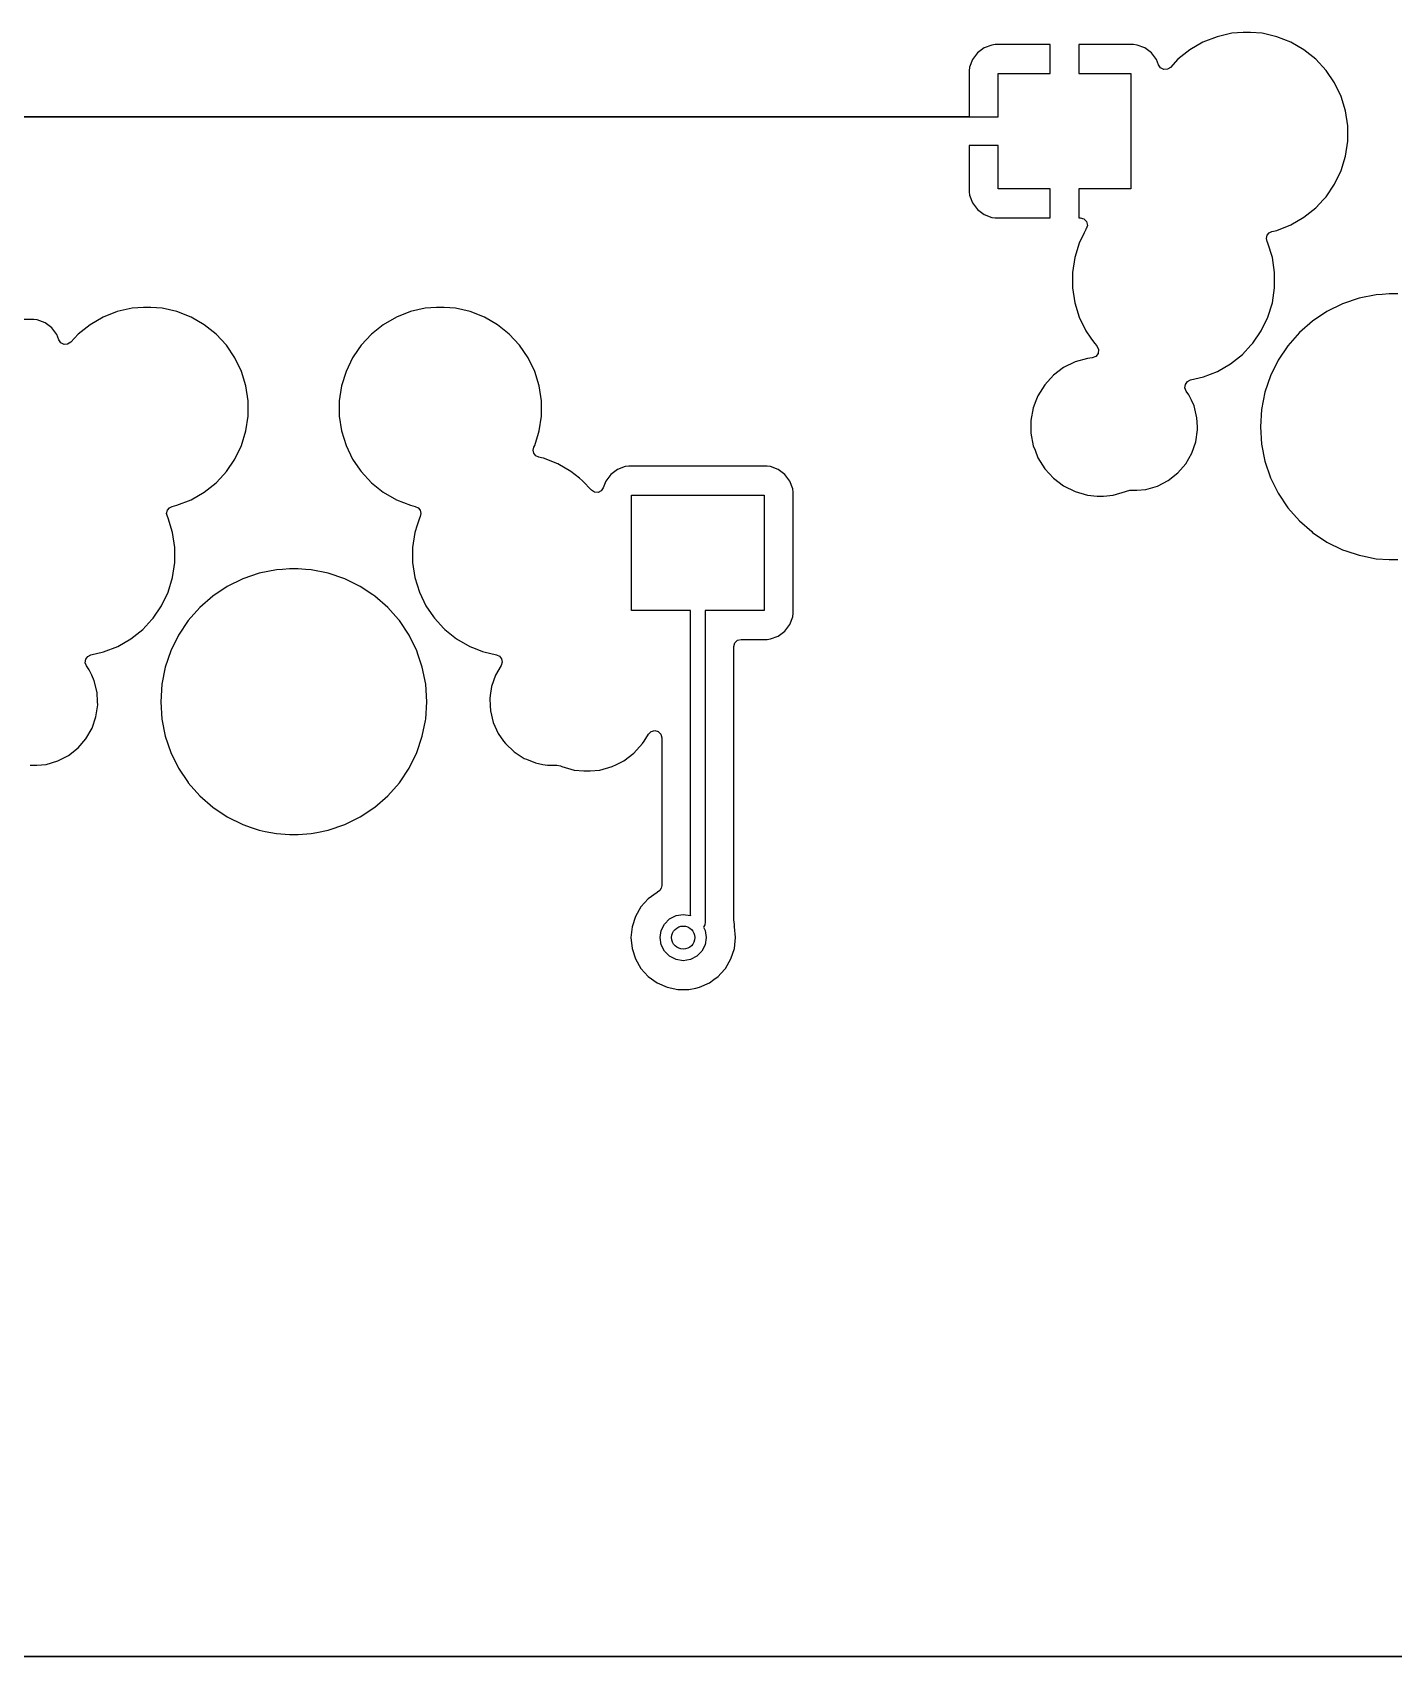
# Model space of a CAD drawing. Extents: x 144.2 to 239.5, y -132.7 to -33.4.
# Drawn here: x 168.31 to 191.88, y -102.37 to -74.24 of the extents above; entities that cross this region are included whole.
import ezdxf

# ---------------------------------------------------------------- set-up
doc = ezdxf.new("R2010")
doc.units = 0
doc.layers.add('BLACK', color=7, linetype='CONTINUOUS')

msp = doc.modelspace()

# ---------------------------------------------------------------- linework, layer by layer
at = {"layer": 'BLACK', "linetype": 'CONTINUOUS'}
for p, q in [((189.08, -74.2502), (188.825, -74.3086)), ((189.277, -74.2355), (189.08, -74.2502)), ((189.407, -74.2355), (189.277, -74.2355)), ((189.277, -74.2355), (189.277, -74.2355)), ((189.604, -74.2502), (189.407, -74.2355)), ((189.407, -74.2355), (189.407, -74.2355)), ((189.859, -74.3086), (189.604, -74.2502)), ((184.79, -74.5026), (184.675, -74.5888)), ((184.925, -74.4524), (184.79, -74.5026)), ((184.984, -74.446), (184.925, -74.4524)), ((185.932, -74.446), (184.984, -74.446)), ((185.932, -74.946), (185.932, -74.446)), ((187.38, -74.446), (186.432, -74.446)), ((186.432, -74.446), (186.432, -74.946)), ((187.439, -74.4524), (187.38, -74.446)), ((187.574, -74.5026), (187.439, -74.4524)), ((187.689, -74.5888), (187.574, -74.5026)), ((188.353, -74.5356), (188.148, -74.6992)), ((188.58, -74.4044), (188.353, -74.5356)), ((188.825, -74.3086), (188.58, -74.4044)), ((190.104, -74.4044), (189.859, -74.3086)), ((190.331, -74.5356), (190.104, -74.4044)), ((190.536, -74.6992), (190.331, -74.5356)), ((190.331, -74.5356), (190.331, -74.5356)), ((184.589, -74.7039), (184.538, -74.8386)), ((184.675, -74.5888), (184.589, -74.7039)), ((187.775, -74.7039), (187.689, -74.5888)), ((187.811, -74.7986), (187.775, -74.7039)), ((187.847, -74.8497), (187.811, -74.7986)), ((188.148, -74.6992), (188.018, -74.8396)), ((190.714, -74.8915), (190.536, -74.6992)), ((190.536, -74.6992), (190.536, -74.6992)), ((190.536, -74.6992), (190.536, -74.6992)), ((184.538, -74.8386), (184.532, -74.8982)), ((184.532, -74.8982), (184.532, -75.696)), ((185.032, -75.696), (185.032, -74.946)), ((185.032, -74.946), (185.932, -74.946)), ((186.432, -74.946), (187.332, -74.946)), ((187.332, -74.946), (187.332, -76.946)), ((187.903, -74.8769), (187.847, -74.8497)), ((187.965, -74.8732), (187.903, -74.8769)), ((188.018, -74.8396), (187.965, -74.8732)), ((190.862, -75.1083), (190.714, -74.8915)), ((190.714, -74.8915), (190.714, -74.8915)), ((190.714, -74.8915), (190.714, -74.8915)), ((190.976, -75.3447), (190.862, -75.1083)), ((191.053, -75.5954), (190.976, -75.3447)), ((191.093, -75.8548), (191.053, -75.5954)), ((158.049, -75.696), (184.532, -75.696)), ((184.532, -75.696), (158.049, -75.696)), ((184.532, -75.696), (185.032, -75.696)), ((191.093, -76.1172), (191.093, -75.8548)), ((185.032, -76.196), (184.532, -76.196)), ((184.532, -76.196), (184.532, -76.9938)), ((185.032, -76.946), (185.032, -76.196)), ((191.053, -76.3766), (191.093, -76.1172)), ((190.976, -76.6273), (191.053, -76.3766)), ((190.862, -76.8637), (190.976, -76.6273)), ((184.532, -76.9938), (184.538, -77.0534)), ((184.538, -77.0534), (184.589, -77.1881)), ((185.932, -76.946), (185.032, -76.946)), ((185.932, -77.446), (185.932, -76.946)), ((187.332, -76.946), (186.432, -76.946)), ((186.432, -76.946), (186.432, -77.446)), ((190.67, -77.1285), (190.714, -77.0805)), ((190.714, -77.0805), (190.862, -76.8637)), ((190.714, -77.0805), (190.714, -77.0805)), ((190.714, -77.0805), (190.714, -77.0805)), ((184.589, -77.1881), (184.675, -77.3032)), ((184.675, -77.3032), (184.79, -77.3894)), ((190.331, -77.4364), (190.536, -77.2728)), ((190.536, -77.2728), (190.67, -77.1285)), ((184.79, -77.3894), (184.925, -77.4396)), ((184.925, -77.4396), (184.984, -77.446)), ((184.984, -77.446), (185.932, -77.446)), ((186.432, -77.446), (186.455, -77.446)), ((186.455, -77.446), (186.519, -77.4638)), ((186.519, -77.4638), (186.565, -77.5121)), ((186.552, -77.6483), (186.524, -77.7062)), ((186.554, -77.6455), (186.552, -77.6483)), ((186.558, -77.6399), (186.554, -77.6455)), ((186.579, -77.577), (186.558, -77.6399)), ((186.565, -77.5121), (186.579, -77.577)), ((189.859, -77.6634), (190.104, -77.5676)), ((190.104, -77.5676), (190.331, -77.4364)), ((186.438, -77.8847), (186.361, -78.1354)), ((186.524, -77.7062), (186.438, -77.8847)), ((189.68, -77.8032), (189.693, -77.7494)), ((189.693, -77.857), (189.68, -77.8032)), ((189.693, -77.7494), (189.727, -77.7062)), ((189.706, -77.8847), (189.693, -77.857)), ((189.783, -78.1354), (189.706, -77.8847)), ((189.727, -77.7062), (189.777, -77.6823)), ((189.777, -77.6823), (189.859, -77.6634)), ((186.361, -78.1354), (186.321, -78.3948)), ((189.822, -78.3948), (189.783, -78.1354)), ((186.321, -78.3948), (186.321, -78.6572)), ((189.822, -78.6572), (189.822, -78.3948)), ((186.321, -78.6572), (186.361, -78.9166)), ((189.783, -78.9166), (189.822, -78.6572)), ((191.686, -78.7734), (191.581, -78.7803)), ((191.807, -78.7655), (191.686, -78.7734)), ((191.957, -78.7655), (191.807, -78.7655)), ((170.03, -79.0127), (169.775, -79.0711)), ((170.227, -78.998), (170.03, -79.0127)), ((170.357, -78.998), (170.227, -78.998)), ((170.227, -78.998), (170.227, -78.998)), ((170.554, -79.0127), (170.357, -78.998)), ((170.357, -78.998), (170.357, -78.998)), ((170.809, -79.0711), (170.554, -79.0127)), ((175.11, -79.0127), (174.855, -79.0711)), ((175.307, -78.998), (175.11, -79.0127)), ((175.437, -78.998), (175.307, -78.998)), ((175.307, -78.998), (175.307, -78.998)), ((175.634, -79.0127), (175.437, -78.998)), ((175.437, -78.998), (175.437, -78.998)), ((175.889, -79.0711), (175.634, -79.0127)), ((186.361, -78.9166), (186.438, -79.1673)), ((189.706, -79.1673), (189.783, -78.9166)), ((191, -78.9361), (190.729, -79.0694)), ((191.285, -78.8391), (191, -78.9361)), ((191.581, -78.7803), (191.285, -78.8391)), ((168.33, -79.2085), (167.382, -79.2085)), ((168.389, -79.2149), (168.33, -79.2085)), ((168.524, -79.2651), (168.389, -79.2149)), ((168.639, -79.3513), (168.524, -79.2651)), ((169.303, -79.2981), (169.098, -79.4617)), ((169.53, -79.1669), (169.303, -79.2981)), ((169.775, -79.0711), (169.53, -79.1669)), ((171.054, -79.1669), (170.809, -79.0711)), ((171.054, -79.1673), (171.054, -79.1669)), ((171.054, -79.1669), (171.054, -79.1669)), ((171.054, -79.1669), (171.054, -79.1669)), ((171.281, -79.2981), (171.054, -79.1673)), ((171.486, -79.4617), (171.281, -79.2981)), ((171.281, -79.2981), (171.281, -79.2981)), ((174.383, -79.2981), (174.178, -79.4617)), ((174.61, -79.1669), (174.383, -79.2981)), ((174.855, -79.0711), (174.61, -79.1669)), ((176.134, -79.1669), (175.889, -79.0711)), ((176.134, -79.1673), (176.134, -79.1669)), ((176.134, -79.1669), (176.134, -79.1669)), ((176.134, -79.1669), (176.134, -79.1669)), ((176.361, -79.2981), (176.134, -79.1673)), ((176.566, -79.4617), (176.361, -79.2981)), ((176.361, -79.2981), (176.361, -79.2981)), ((186.438, -79.1673), (186.552, -79.4037)), ((189.592, -79.4037), (189.706, -79.1673)), ((190.479, -79.237), (190.252, -79.4358)), ((190.729, -79.0694), (190.479, -79.237)), ((168.725, -79.4664), (168.639, -79.3513)), ((168.761, -79.5611), (168.725, -79.4664)), ((168.797, -79.6122), (168.761, -79.5611)), ((168.853, -79.6394), (168.797, -79.6122)), ((168.968, -79.6021), (168.915, -79.6357)), ((169.098, -79.4617), (168.968, -79.6021)), ((171.664, -79.654), (171.486, -79.4617)), ((171.486, -79.4617), (171.486, -79.4617)), ((171.486, -79.4617), (171.486, -79.4617)), ((174.178, -79.4617), (174, -79.654)), ((176.744, -79.654), (176.566, -79.4617)), ((176.566, -79.4617), (176.566, -79.4617)), ((176.566, -79.4617), (176.566, -79.4617)), ((186.552, -79.4037), (186.641, -79.5339)), ((186.641, -79.5339), (186.7, -79.6205)), ((186.7, -79.6205), (186.741, -79.6655)), ((189.413, -79.654), (189.444, -79.6205)), ((189.444, -79.6205), (189.592, -79.4037)), ((189.444, -79.6205), (189.444, -79.6205)), ((189.444, -79.6205), (189.444, -79.6205)), ((190.252, -79.4358), (190.053, -79.6625)), ((168.915, -79.6357), (168.853, -79.6394)), ((171.812, -79.8708), (171.664, -79.654)), ((171.664, -79.654), (171.664, -79.654)), ((171.664, -79.654), (171.664, -79.654)), ((171.926, -80.1072), (171.812, -79.8708)), ((173.852, -79.8708), (173.738, -80.1072)), ((173.95, -79.7263), (173.852, -79.8708)), ((174, -79.654), (173.95, -79.7263)), ((176.892, -79.8708), (176.744, -79.654)), ((176.744, -79.654), (176.744, -79.654)), ((176.744, -79.654), (176.744, -79.654)), ((177.006, -80.1072), (176.892, -79.8708)), ((186.58, -79.8809), (186.366, -79.9418)), ((186.662, -79.8733), (186.58, -79.8809)), ((186.725, -79.8487), (186.662, -79.8733)), ((186.766, -79.7942), (186.725, -79.8487)), ((186.741, -79.6655), (186.772, -79.7263)), ((186.772, -79.7263), (186.766, -79.7942)), ((189.061, -79.9764), (189.266, -79.8128)), ((189.266, -79.8128), (189.413, -79.654)), ((190.053, -79.6625), (189.885, -79.9133)), ((172.003, -80.3579), (171.926, -80.1072)), ((173.738, -80.1072), (173.661, -80.3579)), ((177.083, -80.3579), (177.006, -80.1072)), ((185.99, -80.175), (185.84, -80.3394)), ((186.167, -80.0409), (185.99, -80.175)), ((186.366, -79.9418), (186.167, -80.0409)), ((188.589, -80.2034), (188.834, -80.1076)), ((188.834, -80.1076), (189.061, -79.9764)), ((189.885, -79.9133), (189.752, -80.1837)), ((172.042, -80.6173), (172.003, -80.3579)), ((173.661, -80.3579), (173.621, -80.6173)), ((177.123, -80.6173), (177.083, -80.3579)), ((185.84, -80.3394), (185.723, -80.5286)), ((188.27, -80.3911), (188.278, -80.3312)), ((188.292, -80.4473), (188.27, -80.3911)), ((188.278, -80.3312), (188.312, -80.2818)), ((188.339, -80.5132), (188.292, -80.4473)), ((188.312, -80.2818), (188.366, -80.2545)), ((188.366, -80.2545), (188.589, -80.2034)), ((189.752, -80.1837), (189.655, -80.4693)), ((172.042, -80.8797), (172.042, -80.6173)), ((173.621, -80.6173), (173.621, -80.8797)), ((177.123, -80.8797), (177.123, -80.6173)), ((185.642, -80.7361), (185.601, -80.9548)), ((185.688, -80.6173), (185.642, -80.7361)), ((185.723, -80.5286), (185.688, -80.6173)), ((188.339, -80.5133), (188.339, -80.5132)), ((188.339, -80.5132), (188.339, -80.5132)), ((188.382, -80.6068), (188.339, -80.5133)), ((188.427, -80.7044), (188.382, -80.6068)), ((188.476, -80.9087), (188.427, -80.7044)), ((189.655, -80.4693), (189.596, -80.7651)), ((172.003, -81.1391), (172.042, -80.8797)), ((173.621, -80.8797), (173.661, -81.1391)), ((177.083, -81.1391), (177.123, -80.8797)), ((185.601, -80.9548), (185.601, -81.1772)), ((188.484, -81.066), (188.476, -80.9087)), ((189.596, -80.7651), (189.577, -81.066)), ((171.926, -81.3898), (172.003, -81.1391)), ((173.661, -81.1391), (173.738, -81.3898)), ((177.006, -81.3898), (177.072, -81.1772)), ((177.072, -81.1772), (177.083, -81.1391)), ((185.601, -81.1772), (185.642, -81.3959)), ((188.456, -81.3266), (188.486, -81.1186)), ((188.486, -81.1186), (188.484, -81.066)), ((189.577, -81.066), (189.596, -81.3669)), ((171.812, -81.6262), (171.926, -81.3898)), ((173.738, -81.3898), (173.852, -81.6262)), ((176.98, -81.4713), (176.993, -81.4175)), ((176.993, -81.5251), (176.98, -81.4713)), ((176.993, -81.4175), (177.006, -81.3898)), ((177.027, -81.5683), (176.993, -81.5251)), ((177.077, -81.5922), (177.027, -81.5683)), ((185.642, -81.3959), (185.672, -81.4713)), ((185.672, -81.4713), (185.723, -81.6034)), ((188.283, -81.7073), (188.388, -81.5252)), ((188.388, -81.5252), (188.456, -81.3266)), ((189.596, -81.3669), (189.655, -81.6627)), ((171.62, -81.891), (171.664, -81.843)), ((171.664, -81.843), (171.812, -81.6262)), ((171.664, -81.843), (171.664, -81.843)), ((171.664, -81.843), (171.664, -81.843)), ((173.852, -81.6262), (173.981, -81.8159)), ((173.981, -81.8159), (174, -81.843)), ((174, -81.843), (174.178, -82.0353)), ((177.123, -81.6027), (177.077, -81.5922)), ((177.159, -81.6111), (177.123, -81.6027)), ((177.404, -81.7069), (177.159, -81.6111)), ((177.159, -81.6111), (177.159, -81.6111)), ((177.159, -81.6111), (177.159, -81.6111)), ((177.404, -81.7073), (177.404, -81.7069)), ((177.404, -81.7069), (177.404, -81.7069)), ((177.404, -81.7069), (177.404, -81.7069)), ((177.631, -81.8381), (177.404, -81.7073)), ((177.78, -81.957), (177.631, -81.8381)), ((178.44, -81.8047), (178.324, -81.891)), ((178.575, -81.7544), (178.44, -81.8047)), ((178.634, -81.748), (178.575, -81.7544)), ((181.03, -81.748), (178.634, -81.748)), ((181.089, -81.7544), (181.03, -81.748)), ((181.03, -81.748), (181.03, -81.748)), ((181.224, -81.8047), (181.089, -81.7544)), ((181.34, -81.891), (181.224, -81.8047)), ((185.723, -81.6034), (185.84, -81.7926)), ((185.84, -81.7926), (185.99, -81.957)), ((187.98, -81.996), (188.145, -81.8661)), ((188.145, -81.8661), (188.283, -81.7073)), ((189.655, -81.6627), (189.752, -81.9483)), ((171.281, -82.1989), (171.486, -82.0353)), ((171.486, -82.0353), (171.62, -81.891)), ((174.178, -82.0353), (174.178, -82.0353)), ((174.178, -82.0353), (174.383, -82.1989)), ((177.836, -82.0017), (177.78, -81.957)), ((177.987, -82.1647), (177.836, -82.0017)), ((178.194, -82.1237), (178.158, -82.1749)), ((178.238, -82.0062), (178.194, -82.1237)), ((178.324, -81.891), (178.238, -82.0062)), ((181.426, -82.0062), (181.34, -81.891)), ((181.476, -82.141), (181.426, -82.0062)), ((181.482, -82.2006), (181.476, -82.141)), ((185.99, -81.957), (186.167, -82.0911)), ((186.167, -82.0911), (186.366, -82.1902)), ((187.434, -82.1665), (187.591, -82.1515)), ((187.591, -82.1515), (187.793, -82.0923)), ((187.793, -82.0923), (187.98, -81.996)), ((189.752, -81.9483), (189.885, -82.2187)), ((170.727, -82.4448), (170.809, -82.4259)), ((170.809, -82.4259), (171.054, -82.3301)), ((171.054, -82.3301), (171.281, -82.1989)), ((174.383, -82.1989), (174.61, -82.3301)), ((174.61, -82.3301), (174.855, -82.4259)), ((174.855, -82.4259), (174.937, -82.4448)), ((178.04, -82.1984), (177.987, -82.1647)), ((178.102, -82.202), (178.04, -82.1984)), ((178.158, -82.1749), (178.102, -82.202)), ((178.682, -84.2485), (178.682, -82.2485)), ((178.682, -82.2485), (180.982, -82.2485)), ((180.982, -82.2485), (180.982, -84.2485)), ((181.482, -84.2964), (181.482, -82.2006)), ((186.366, -82.1902), (186.58, -82.2511)), ((186.58, -82.2511), (186.746, -82.2665)), ((186.746, -82.2665), (186.746, -82.2665)), ((186.746, -82.2665), (186.858, -82.2665)), ((186.858, -82.2665), (187.024, -82.2511)), ((186.858, -82.2665), (186.858, -82.2665)), ((187.024, -82.2511), (187.238, -82.1902)), ((187.238, -82.1902), (187.259, -82.1795)), ((187.259, -82.1795), (187.314, -82.1665)), ((187.314, -82.1665), (187.434, -82.1665)), ((187.434, -82.1665), (187.434, -82.1665)), ((189.885, -82.2187), (190.052, -82.4687)), ((170.63, -82.5657), (170.643, -82.5119)), ((170.643, -82.6195), (170.63, -82.5657)), ((170.643, -82.5119), (170.677, -82.4687)), ((170.656, -82.6472), (170.643, -82.6195)), ((170.733, -82.8979), (170.656, -82.6472)), ((170.677, -82.4687), (170.727, -82.4448)), ((174.937, -82.4448), (174.987, -82.4687)), ((175.008, -82.6472), (174.97, -82.7687)), ((174.987, -82.4687), (175.021, -82.5119)), ((175.021, -82.6195), (175.008, -82.6472)), ((175.021, -82.5119), (175.034, -82.5657)), ((175.034, -82.5657), (175.021, -82.6195)), ((190.052, -82.4687), (190.053, -82.4695)), ((190.053, -82.4695), (190.252, -82.6962)), ((190.252, -82.6962), (190.465, -82.883)), ((170.772, -83.1573), (170.733, -82.8979)), ((174.931, -82.8979), (174.891, -83.1573)), ((174.97, -82.7687), (174.931, -82.8979)), ((190.465, -82.883), (190.479, -82.895)), ((190.479, -82.895), (190.729, -83.0626)), ((170.772, -83.4197), (170.772, -83.1573)), ((174.891, -83.1573), (174.891, -83.4197)), ((190.729, -83.0626), (191, -83.1959)), ((191, -83.1959), (191.057, -83.2153)), ((191.057, -83.2153), (191.285, -83.2929)), ((170.733, -83.6791), (170.772, -83.4197)), ((172.531, -83.5428), (172.235, -83.6016)), ((172.636, -83.5359), (172.531, -83.5428)), ((172.757, -83.528), (172.636, -83.5359)), ((172.907, -83.528), (172.757, -83.528)), ((173.036, -83.5364), (172.907, -83.528)), ((173.133, -83.5428), (173.036, -83.5364)), ((173.429, -83.6016), (173.133, -83.5428)), ((174.891, -83.4197), (174.931, -83.6791)), ((191.285, -83.2929), (191.345, -83.3048)), ((191.345, -83.3048), (191.581, -83.3517)), ((191.581, -83.3517), (191.581, -83.3517)), ((191.581, -83.3517), (191.581, -83.3517)), ((191.581, -83.3517), (191.807, -83.3665)), ((191.807, -83.3665), (191.957, -83.3665)), ((170.656, -83.9298), (170.733, -83.6791)), ((171.679, -83.8319), (171.429, -83.9995)), ((171.95, -83.6986), (171.679, -83.8319)), ((172.235, -83.6016), (171.95, -83.6986)), ((173.714, -83.6986), (173.429, -83.6016)), ((173.985, -83.8319), (173.714, -83.6986)), ((174.202, -83.9774), (173.985, -83.8319)), ((174.931, -83.6791), (175.008, -83.9298)), ((170.542, -84.1662), (170.656, -83.9298)), ((171.429, -83.9995), (171.202, -84.1983)), ((174.235, -83.9995), (174.202, -83.9774)), ((174.462, -84.1983), (174.235, -83.9995)), ((175.008, -83.9298), (175.122, -84.1662)), ((170.372, -84.4072), (170.394, -84.383)), ((170.394, -84.383), (170.542, -84.1662)), ((170.394, -84.383), (170.394, -84.383)), ((170.394, -84.383), (170.394, -84.383)), ((171.202, -84.1983), (171.003, -84.425)), ((174.645, -84.4072), (174.462, -84.1983)), ((175.122, -84.1662), (175.251, -84.356)), ((175.251, -84.356), (175.27, -84.383)), ((175.27, -84.383), (175.434, -84.5598)), ((179.707, -84.2485), (178.682, -84.2485)), ((179.707, -89.5383), (179.707, -84.2485)), ((180.982, -84.2485), (179.957, -84.2485)), ((179.957, -84.2485), (179.957, -89.662)), ((181.426, -84.4908), (181.476, -84.356)), ((181.476, -84.356), (181.482, -84.2964)), ((170.011, -84.7389), (170.216, -84.5753)), ((170.216, -84.5753), (170.372, -84.4072)), ((170.835, -84.6758), (170.702, -84.9462)), ((171.003, -84.425), (170.835, -84.6758)), ((174.661, -84.425), (174.645, -84.4072)), ((174.829, -84.6758), (174.661, -84.425)), ((174.962, -84.9462), (174.829, -84.6758)), ((175.434, -84.5598), (175.448, -84.5753)), ((175.448, -84.5753), (175.653, -84.7389)), ((181.224, -84.6923), (181.34, -84.606)), ((181.34, -84.606), (181.426, -84.4908)), ((169.316, -85.017), (169.539, -84.9659)), ((169.539, -84.9659), (169.784, -84.8701)), ((169.784, -84.8701), (170.011, -84.7389)), ((170.702, -84.9462), (170.605, -85.2318)), ((174.988, -85.0243), (174.962, -84.9462)), ((175.653, -84.7389), (175.88, -84.8701)), ((175.88, -84.8701), (175.974, -84.9069)), ((175.974, -84.9069), (176.101, -84.9565)), ((176.101, -84.9565), (176.125, -84.9659)), ((176.125, -84.9659), (176.345, -85.0162)), ((180.457, -84.873), (180.474, -84.811)), ((180.457, -85.9397), (180.457, -84.873)), ((180.474, -84.811), (180.519, -84.7656)), ((180.519, -84.7656), (180.582, -84.749)), ((180.582, -84.749), (181.03, -84.749)), ((181.03, -84.749), (181.089, -84.7426)), ((181.03, -84.749), (181.03, -84.749)), ((181.089, -84.7426), (181.224, -84.6923)), ((169.22, -85.1536), (169.228, -85.0937)), ((169.242, -85.2098), (169.22, -85.1536)), ((169.228, -85.0937), (169.262, -85.0443)), ((169.289, -85.2757), (169.242, -85.2098)), ((169.262, -85.0443), (169.316, -85.017)), ((170.605, -85.2318), (170.546, -85.5276)), ((175.059, -85.2318), (174.988, -85.0243)), ((175.118, -85.5276), (175.059, -85.2318)), ((176.425, -85.1991), (176.326, -85.3693)), ((176.345, -85.0162), (176.396, -85.0416)), ((176.396, -85.0416), (176.431, -85.0875)), ((176.441, -85.144), (176.425, -85.1991)), ((176.431, -85.0875), (176.441, -85.144)), ((169.289, -85.2758), (169.289, -85.2757)), ((169.332, -85.3693), (169.289, -85.2758)), ((169.289, -85.2758), (169.289, -85.2758)), ((169.377, -85.4669), (169.332, -85.3693)), ((169.426, -85.6712), (169.377, -85.4669)), ((170.546, -85.5276), (170.527, -85.8285)), ((175.137, -85.8285), (175.118, -85.5276)), ((176.326, -85.3693), (176.258, -85.5679)), ((169.434, -85.8285), (169.426, -85.6712)), ((176.236, -85.721), (176.228, -85.7759)), ((176.228, -85.7759), (176.234, -85.9016)), ((176.258, -85.5679), (176.236, -85.721)), ((169.338, -86.2877), (169.406, -86.0891)), ((169.406, -86.0891), (169.436, -85.8811)), ((169.436, -85.8811), (169.434, -85.8285)), ((170.527, -85.8285), (170.546, -86.1294)), ((175.118, -86.1294), (175.137, -85.8285)), ((176.234, -85.9016), (176.238, -85.9858)), ((176.238, -85.9858), (176.287, -86.1901)), ((180.457, -89.6267), (180.457, -85.9397)), ((169.233, -86.4698), (169.338, -86.2877)), ((170.546, -86.1294), (170.605, -86.4252)), ((175.059, -86.4252), (175.113, -86.1523)), ((175.113, -86.1523), (175.118, -86.1294)), ((175.118, -86.1294), (175.118, -86.1294)), ((175.118, -86.1294), (175.118, -86.1294)), ((176.287, -86.1901), (176.375, -86.3813)), ((178.977, -86.3888), (179.023, -86.3452)), ((179.023, -86.3452), (179.085, -86.3301)), ((179.085, -86.3301), (179.146, -86.3475)), ((179.146, -86.3475), (179.19, -86.3927)), ((168.93, -86.7585), (169.095, -86.6286)), ((169.095, -86.6286), (169.233, -86.4698)), ((170.605, -86.4252), (170.702, -86.7108)), ((174.962, -86.7108), (175.059, -86.4252)), ((176.375, -86.3813), (176.467, -86.5105)), ((176.467, -86.5105), (176.497, -86.5525)), ((176.497, -86.5525), (176.649, -86.6975)), ((178.724, -86.7195), (178.874, -86.5551)), ((178.874, -86.5551), (178.902, -86.5105)), ((178.902, -86.5105), (178.977, -86.3888)), ((179.19, -86.3927), (179.207, -86.4541)), ((179.207, -86.4541), (179.207, -89.0152)), ((168.264, -86.929), (168.384, -86.929)), ((168.384, -86.929), (168.541, -86.914)), ((168.384, -86.929), (168.384, -86.929)), ((168.541, -86.914), (168.743, -86.8548)), ((168.743, -86.8548), (168.93, -86.7585)), ((170.702, -86.7108), (170.835, -86.9812)), ((174.829, -86.9812), (174.962, -86.7108)), ((176.649, -86.6975), (176.683, -86.7195)), ((176.683, -86.7195), (176.825, -86.8111)), ((176.825, -86.8111), (176.865, -86.8268)), ((176.865, -86.8268), (177.021, -86.8892)), ((177.021, -86.8892), (177.149, -86.914)), ((177.149, -86.914), (177.227, -86.929)), ((177.227, -86.929), (177.227, -86.929)), ((177.227, -86.929), (177.384, -86.929)), ((177.384, -86.929), (177.386, -86.9288)), ((177.384, -86.929), (177.384, -86.929)), ((177.386, -86.9288), (177.387, -86.929)), ((177.387, -86.929), (177.39, -86.929)), ((177.39, -86.929), (177.39, -86.9296)), ((177.39, -86.9296), (177.453, -86.9413)), ((178.348, -86.9527), (178.425, -86.9144)), ((178.425, -86.9144), (178.547, -86.8536)), ((178.547, -86.8536), (178.724, -86.7195)), ((170.835, -86.9812), (171.002, -87.2312)), ((174.661, -87.232), (174.829, -86.9812)), ((177.453, -86.9413), (177.476, -86.9527)), ((177.476, -86.9527), (177.69, -87.0136)), ((177.69, -87.0136), (177.856, -87.029)), ((177.856, -87.029), (177.856, -87.029)), ((177.856, -87.029), (177.968, -87.029)), ((177.968, -87.029), (178.134, -87.0136)), ((177.968, -87.029), (177.968, -87.029)), ((178.134, -87.0136), (178.348, -86.9527)), ((171.002, -87.2312), (171.003, -87.232)), ((171.003, -87.232), (171.202, -87.4587)), ((171.202, -87.4587), (171.429, -87.6575)), ((174.235, -87.6575), (174.462, -87.4587)), ((174.462, -87.4587), (174.661, -87.232)), ((171.429, -87.6575), (171.429, -87.6575)), ((171.429, -87.6575), (171.679, -87.8251)), ((173.985, -87.8251), (174.235, -87.6575)), ((171.679, -87.8251), (171.95, -87.9584)), ((171.95, -87.9584), (172.093, -88.0069)), ((172.093, -88.0069), (172.235, -88.0554)), ((172.235, -88.0554), (172.335, -88.0752)), ((173.23, -88.095), (173.429, -88.0554)), ((173.429, -88.0554), (173.714, -87.9584)), ((173.714, -87.9584), (173.985, -87.8251)), ((172.335, -88.0752), (172.531, -88.1142)), ((172.531, -88.1142), (172.531, -88.1142)), ((172.531, -88.1142), (172.531, -88.1142)), ((172.531, -88.1142), (172.757, -88.129)), ((172.757, -88.129), (172.907, -88.129)), ((172.907, -88.129), (173.133, -88.1142)), ((172.907, -88.129), (172.907, -88.129)), ((173.133, -88.1142), (173.23, -88.095)), ((173.133, -88.1142), (173.133, -88.1142)), ((173.133, -88.1142), (173.133, -88.1142)), ((179.125, -89.1318), (178.972, -89.2431)), ((179.133, -89.1284), (179.125, -89.1318)), ((179.172, -89.1013), (179.133, -89.1284)), ((179.197, -89.0616), (179.172, -89.1013)), ((179.207, -89.0152), (179.197, -89.0616)), ((178.845, -89.3838), (178.751, -89.5477)), ((178.972, -89.2431), (178.845, -89.3838)), ((178.692, -89.7277), (178.673, -89.916)), ((178.751, -89.5477), (178.692, -89.7277)), ((179.198, -89.7924), (179.254, -89.6809)), ((179.254, -89.6809), (179.343, -89.5924)), ((179.343, -89.5924), (179.454, -89.5356)), ((179.454, -89.5356), (179.578, -89.516)), ((179.578, -89.516), (179.702, -89.5356)), ((179.702, -89.5356), (179.707, -89.5383)), ((179.935, -89.7232), (179.929, -89.7346)), ((179.929, -89.7346), (179.958, -89.7924)), ((179.952, -89.6972), (179.935, -89.7232)), ((179.953, -89.691), (179.952, -89.6972)), ((179.954, -89.6886), (179.953, -89.691)), ((179.957, -89.662), (179.954, -89.6841)), ((179.954, -89.6841), (179.954, -89.6886)), ((180.458, -89.6383), (180.457, -89.6267)), ((180.464, -89.6974), (180.458, -89.6383)), ((180.462, -89.7148), (180.465, -89.7145)), ((180.464, -89.7277), (180.462, -89.7148)), ((180.465, -89.7145), (180.464, -89.6974)), ((180.464, -89.6974), (180.464, -89.6974)), ((180.483, -89.916), (180.464, -89.7277)), ((180.464, -89.7277), (180.464, -89.7277)), ((178.673, -89.916), (178.692, -90.1043)), ((179.178, -89.916), (179.198, -89.7924)), ((179.198, -90.0396), (179.178, -89.916)), ((179.958, -89.7924), (179.978, -89.916)), ((179.978, -89.916), (179.958, -90.0396)), ((180.464, -90.1043), (180.483, -89.916)), ((178.692, -90.1043), (178.751, -90.2843)), ((178.751, -90.2843), (178.845, -90.4482)), ((179.254, -90.1511), (179.198, -90.0396)), ((179.343, -90.2396), (179.254, -90.1511)), ((179.454, -90.2964), (179.343, -90.2396)), ((179.578, -90.316), (179.454, -90.2964)), ((179.702, -90.2964), (179.578, -90.316)), ((179.813, -90.2396), (179.702, -90.2964)), ((179.902, -90.1511), (179.813, -90.2396)), ((179.958, -90.0396), (179.902, -90.1511)), ((180.311, -90.4482), (180.405, -90.2843)), ((180.405, -90.2843), (180.464, -90.1043)), ((178.845, -90.4482), (178.972, -90.5889)), ((178.972, -90.5889), (179.125, -90.7002)), ((180.109, -90.6436), (180.184, -90.5889)), ((180.184, -90.5889), (180.229, -90.5384)), ((180.229, -90.5384), (180.311, -90.4482)), ((179.125, -90.7002), (179.298, -90.7771)), ((179.298, -90.7771), (179.483, -90.8165)), ((179.483, -90.8165), (179.483, -90.8165)), ((179.483, -90.8165), (179.673, -90.8165)), ((179.673, -90.8165), (179.796, -90.7903)), ((179.673, -90.8165), (179.673, -90.8165)), ((179.796, -90.7903), (179.858, -90.7771)), ((179.858, -90.7771), (180.031, -90.7002)), ((180.031, -90.7002), (180.109, -90.6436)), ((154.242, -102.37), (227.821, -102.37)), ((227.821, -102.37), (154.242, -102.37))]:
    msp.add_line(p, q, dxfattribs=at)
at = {"layer": 'BLACK'}
msp.add_circle((179.578, -89.916), 0.2, dxfattribs=at)

doc.saveas('drawing.dxf')
